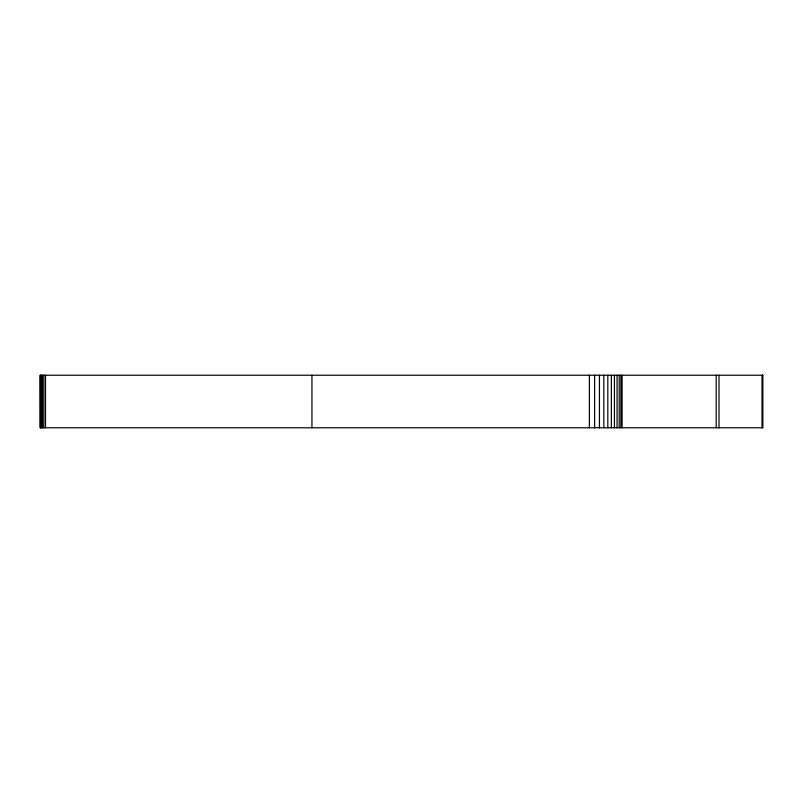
<?xml version="1.0" encoding="UTF-8"?>
<svg xmlns="http://www.w3.org/2000/svg" width="803" height="803" viewBox="0 0 803 803"><rect width="100%" height="100%" fill="white"/><g stroke="black" fill="none" stroke-linecap="round" stroke-linejoin="round"><path stroke-width="1.2" d="M762.388 375.232L762.388 427.768M762.228 375.232L762.248 427.768M719.006 375.232L719.006 427.768M716.206 375.232L716.206 427.768M622.094 375.232L622.094 427.768M620.89 375.232L620.89 427.768M619.203 375.232L619.203 427.768M617.055 375.232L617.055 427.768M614.436 375.232L614.436 427.768M611.354 375.232L611.354 427.768M607.821 375.232L607.821 427.768M603.846 375.232L603.846 427.768M599.439 375.232L599.439 427.768M594.611 375.232L594.611 427.768M589.382 375.232L589.382 427.768M311.945 375.232L311.945 427.768M45.51 375.232L45.51 427.768M43.854 375.232L43.854 427.768M42.499 375.232L42.499 427.768M41.445 375.232L41.445 427.768M40.702 375.232L40.702 427.768M40.27 375.232L40.351 427.768M762.85 375.232L40.15 375.232L40.15 427.768L762.85 427.768L762.85 375.232"/></g></svg>
